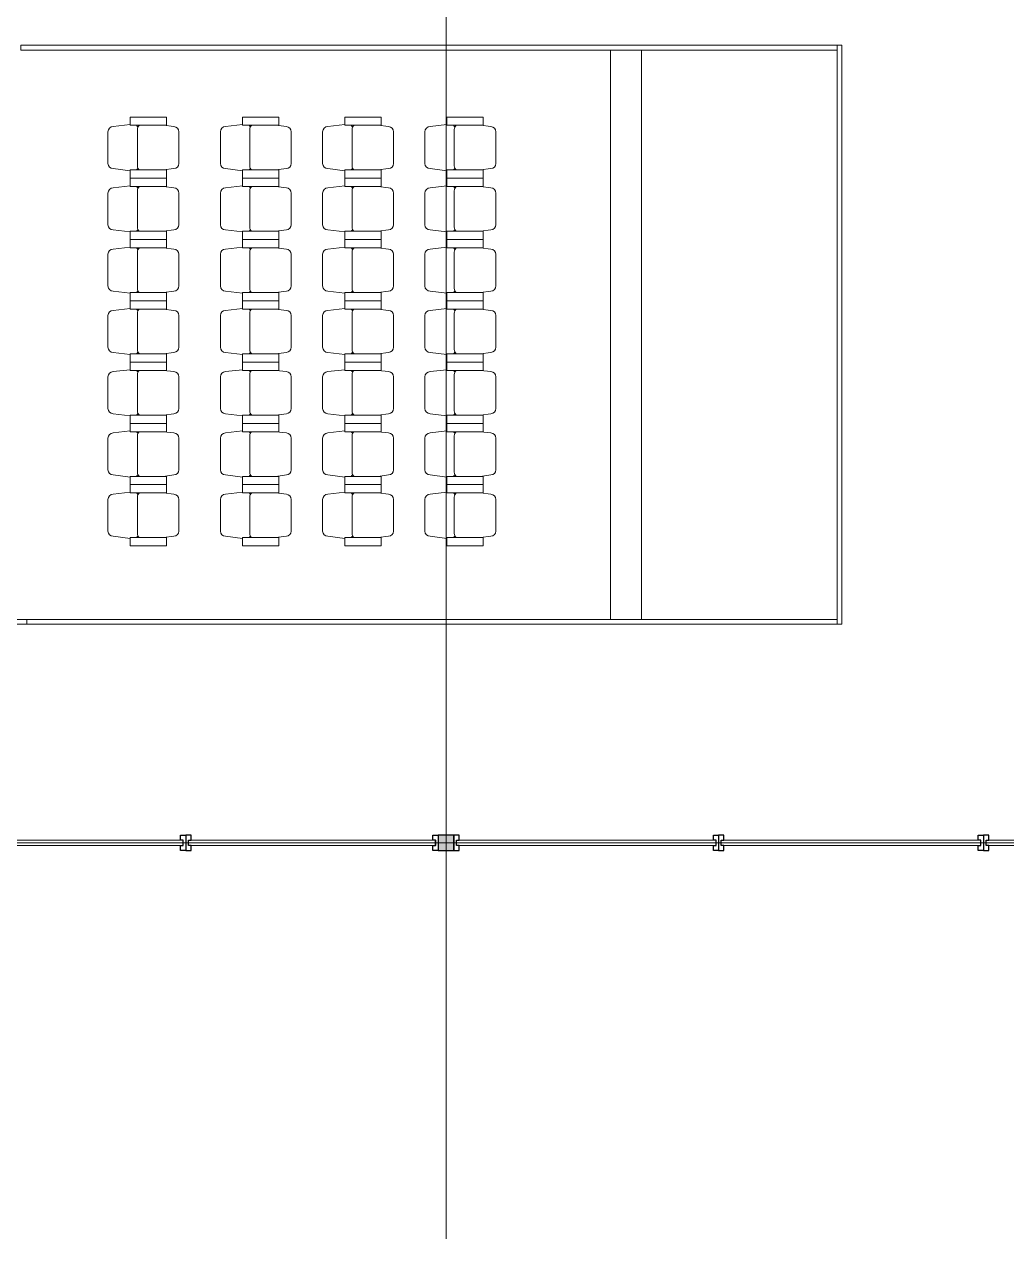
# Model space of a CAD drawing. Header units: metres. Extents: x -71 to 881, y -503 to 661.
# Drawn here: x -48.95 to -39.49, y 151.31 to 163 of the extents above; entities that cross this region are included whole.
import ezdxf

# ---------------------------------------------------------------- set-up
doc = ezdxf.new("R2010")
doc.units = ezdxf.units.M
for name, color, linetype, lineweight in [('02. Paredes', 6, 'Continuous', 30), ('03. Esquadria janelas', 2, 'Continuous', 15), ('07. Mobiliário', 51, 'Continuous', 5), ('12. Eixos', 4, 'Continuous', 15), ('Parede', 6, 'Continuous', 30)]:
    doc.layers.add(name, color=color, linetype=linetype, lineweight=lineweight)

# ---------------------------------------------------------------- blocks, each defined once
blk = doc.blocks.new('pilar')
h = blk.add_hatch(color=6)
h.dxf.hatch_style = 1
h.paths.add_polyline_path([(581.948, 175.423), (582.098, 175.423), (582.098, 175.573), (581.948, 175.573)])
at = {"layer": 'Parede'}
blk.add_lwpolyline([(581.948, 175.423), (582.098, 175.423), (582.098, 175.573), (581.948, 175.573)], close=True, dxfattribs=at)

msp = doc.modelspace()

# ---------------------------------------------------------------- linework, layer by layer
at = {"layer": '02. Paredes'}
for points in [[(-47.416, 155.146), (-47.442, 155.146), (-47.442, 155.196), (-47.391, 155.196), (-47.391, 155.046), (-47.442, 155.046), (-47.442, 155.096), (-47.416, 155.096), (-47.416, 155.146)], [(-47.366, 155.146), (-47.34, 155.146), (-47.34, 155.196), (-47.391, 155.196), (-47.391, 155.046), (-47.34, 155.046), (-47.34, 155.096), (-47.366, 155.096), (-47.366, 155.146)], [(-44.985, 155.146), (-45.011, 155.146), (-45.011, 155.196), (-44.96, 155.196), (-44.96, 155.046), (-45.011, 155.046), (-45.011, 155.096), (-44.985, 155.096), (-44.985, 155.146)], [(-44.785, 155.146), (-44.759, 155.146), (-44.759, 155.196), (-44.81, 155.196), (-44.81, 155.046), (-44.759, 155.046), (-44.759, 155.096), (-44.785, 155.096), (-44.785, 155.146)], [(-42.285, 155.146), (-42.311, 155.146), (-42.311, 155.196), (-42.26, 155.196), (-42.26, 155.046), (-42.311, 155.046), (-42.311, 155.096), (-42.285, 155.096), (-42.285, 155.146)], [(-42.235, 155.146), (-42.209, 155.146), (-42.209, 155.196), (-42.26, 155.196), (-42.26, 155.046), (-42.209, 155.046), (-42.209, 155.096), (-42.235, 155.096), (-42.235, 155.146)], [(-39.735, 155.146), (-39.761, 155.146), (-39.761, 155.196), (-39.71, 155.196), (-39.71, 155.046), (-39.761, 155.046), (-39.761, 155.096), (-39.735, 155.096), (-39.735, 155.146)], [(-39.685, 155.146), (-39.659, 155.146), (-39.659, 155.196), (-39.71, 155.196), (-39.71, 155.046), (-39.659, 155.046), (-39.659, 155.096), (-39.685, 155.096), (-39.685, 155.146)]]:
    msp.add_lwpolyline(points, dxfattribs=at)
at = {"layer": '03. Esquadria janelas'}
for points in [[(-49.916, 155.146), (-47.416, 155.146), (-47.416, 155.096), (-49.916, 155.096)], [(-47.366, 155.146), (-44.983, 155.146), (-44.983, 155.096), (-47.366, 155.096)], [(-44.785, 155.146), (-42.285, 155.146), (-42.285, 155.096), (-44.785, 155.096)], [(-42.235, 155.146), (-39.735, 155.146), (-39.735, 155.096), (-42.235, 155.096)], [(-39.685, 155.146), (-37.185, 155.146), (-37.185, 155.096), (-39.685, 155.096)]]:
    msp.add_lwpolyline(points, close=True, dxfattribs=at)
at = {"layer": '07. Mobiliário'}
for p, q in [((-43.303, 162.755), (-43.303, 157.272)), ((-43.003, 162.755), (-43.003, 157.272)), ((-47.927, 162.03), (-47.927, 162.11)), ((-47.927, 162.11), (-47.577, 162.11)), ((-47.577, 162.11), (-47.577, 162.03)), ((-46.845, 162.03), (-46.845, 162.11)), ((-46.845, 162.11), (-46.495, 162.11)), ((-46.495, 162.11), (-46.495, 162.03)), ((-45.86, 162.03), (-45.86, 162.11)), ((-45.86, 162.11), (-45.51, 162.11)), ((-45.51, 162.11), (-45.51, 162.03)), ((-44.876, 162.03), (-44.876, 162.11)), ((-44.876, 162.11), (-44.526, 162.11)), ((-44.526, 162.11), (-44.526, 162.03)), ((-48.14, 161.663), (-48.14, 161.968)), ((-47.927, 162.037), (-48.09, 162.018)), ((-47.927, 162.03), (-47.577, 162.03)), ((-47.857, 161.64), (-47.857, 161.99)), ((-47.605, 162.03), (-47.505, 162.018)), ((-47.457, 161.663), (-47.457, 161.968)), ((-47.058, 161.663), (-47.058, 161.968)), ((-46.845, 162.037), (-47.008, 162.018)), ((-46.845, 162.03), (-46.495, 162.03)), ((-46.775, 161.64), (-46.775, 161.99)), ((-46.523, 162.03), (-46.422, 162.018)), ((-46.375, 161.663), (-46.375, 161.968)), ((-46.073, 161.663), (-46.073, 161.968)), ((-45.86, 162.037), (-46.023, 162.018)), ((-45.86, 162.03), (-45.51, 162.03)), ((-45.79, 161.64), (-45.79, 161.99)), ((-45.538, 162.03), (-45.438, 162.018)), ((-45.39, 161.663), (-45.39, 161.968)), ((-45.089, 161.663), (-45.089, 161.968)), ((-44.876, 162.037), (-45.039, 162.018)), ((-44.876, 162.03), (-44.526, 162.03)), ((-44.806, 161.64), (-44.806, 161.99)), ((-44.554, 162.03), (-44.454, 162.018)), ((-44.406, 161.663), (-44.406, 161.968)), ((-47.927, 161.593), (-48.09, 161.613)), ((-47.605, 161.6), (-47.505, 161.613)), ((-46.845, 161.593), (-47.008, 161.613)), ((-46.523, 161.6), (-46.422, 161.613)), ((-45.86, 161.593), (-46.023, 161.613)), ((-45.538, 161.6), (-45.438, 161.613)), ((-44.876, 161.593), (-45.039, 161.613)), ((-44.554, 161.6), (-44.454, 161.613)), ((-47.927, 161.52), (-47.927, 161.6)), ((-47.927, 161.6), (-47.577, 161.6)), ((-47.927, 161.44), (-47.927, 161.52)), ((-47.927, 161.52), (-47.577, 161.52)), ((-47.927, 161.52), (-47.577, 161.52)), ((-47.577, 161.52), (-47.577, 161.6)), ((-47.577, 161.52), (-47.577, 161.44)), ((-46.845, 161.52), (-46.845, 161.6)), ((-46.845, 161.6), (-46.495, 161.6)), ((-46.845, 161.44), (-46.845, 161.52)), ((-46.845, 161.52), (-46.495, 161.52)), ((-46.845, 161.52), (-46.495, 161.52)), ((-46.495, 161.52), (-46.495, 161.6)), ((-46.495, 161.52), (-46.495, 161.44)), ((-45.86, 161.52), (-45.86, 161.6)), ((-45.86, 161.6), (-45.51, 161.6)), ((-45.86, 161.44), (-45.86, 161.52)), ((-45.86, 161.52), (-45.51, 161.52)), ((-45.86, 161.52), (-45.51, 161.52)), ((-45.51, 161.52), (-45.51, 161.6)), ((-45.51, 161.52), (-45.51, 161.44)), ((-44.876, 161.52), (-44.876, 161.6)), ((-44.876, 161.6), (-44.526, 161.6)), ((-44.876, 161.44), (-44.876, 161.52)), ((-44.876, 161.52), (-44.526, 161.52)), ((-44.876, 161.52), (-44.526, 161.52)), ((-44.526, 161.52), (-44.526, 161.6)), ((-44.526, 161.52), (-44.526, 161.44)), ((-48.14, 161.073), (-48.14, 161.378)), ((-47.927, 161.447), (-48.09, 161.428)), ((-47.927, 161.44), (-47.577, 161.44)), ((-47.857, 161.05), (-47.857, 161.4)), ((-47.605, 161.44), (-47.505, 161.428)), ((-47.457, 161.073), (-47.457, 161.378)), ((-47.058, 161.073), (-47.058, 161.378)), ((-46.845, 161.447), (-47.008, 161.428)), ((-46.845, 161.44), (-46.495, 161.44)), ((-46.775, 161.05), (-46.775, 161.4)), ((-46.523, 161.44), (-46.422, 161.428)), ((-46.375, 161.073), (-46.375, 161.378)), ((-46.073, 161.073), (-46.073, 161.378)), ((-45.86, 161.447), (-46.023, 161.428)), ((-45.86, 161.44), (-45.51, 161.44)), ((-45.79, 161.05), (-45.79, 161.4)), ((-45.538, 161.44), (-45.438, 161.428)), ((-45.39, 161.073), (-45.39, 161.378)), ((-45.089, 161.073), (-45.089, 161.378)), ((-44.876, 161.447), (-45.039, 161.428)), ((-44.876, 161.44), (-44.526, 161.44)), ((-44.806, 161.05), (-44.806, 161.4)), ((-44.554, 161.44), (-44.454, 161.428)), ((-44.406, 161.073), (-44.406, 161.378)), ((-47.927, 161.003), (-48.09, 161.023)), ((-47.605, 161.01), (-47.505, 161.023)), ((-46.845, 161.003), (-47.008, 161.023)), ((-46.523, 161.01), (-46.422, 161.023)), ((-45.86, 161.003), (-46.023, 161.023)), ((-45.538, 161.01), (-45.438, 161.023)), ((-44.876, 161.003), (-45.039, 161.023)), ((-44.554, 161.01), (-44.454, 161.023)), ((-47.927, 160.93), (-47.927, 161.01)), ((-47.927, 161.01), (-47.577, 161.01)), ((-47.927, 160.85), (-47.927, 160.93)), ((-47.927, 160.93), (-47.577, 160.93)), ((-47.927, 160.93), (-47.577, 160.93)), ((-47.577, 160.93), (-47.577, 161.01)), ((-47.577, 160.93), (-47.577, 160.85)), ((-46.845, 160.93), (-46.845, 161.01)), ((-46.845, 161.01), (-46.495, 161.01)), ((-46.845, 160.85), (-46.845, 160.93)), ((-46.845, 160.93), (-46.495, 160.93)), ((-46.845, 160.93), (-46.495, 160.93)), ((-46.495, 160.93), (-46.495, 161.01)), ((-46.495, 160.93), (-46.495, 160.85)), ((-45.86, 160.93), (-45.86, 161.01)), ((-45.86, 161.01), (-45.51, 161.01)), ((-45.86, 160.85), (-45.86, 160.93)), ((-45.86, 160.93), (-45.51, 160.93)), ((-45.86, 160.93), (-45.51, 160.93)), ((-45.51, 160.93), (-45.51, 161.01)), ((-45.51, 160.93), (-45.51, 160.85)), ((-44.876, 160.93), (-44.876, 161.01)), ((-44.876, 161.01), (-44.526, 161.01)), ((-44.876, 160.85), (-44.876, 160.93)), ((-44.876, 160.93), (-44.526, 160.93)), ((-44.876, 160.93), (-44.526, 160.93)), ((-44.526, 160.93), (-44.526, 161.01)), ((-44.526, 160.93), (-44.526, 160.85)), ((-48.14, 160.483), (-48.14, 160.788)), ((-47.927, 160.857), (-48.09, 160.838)), ((-47.927, 160.85), (-47.577, 160.85)), ((-47.857, 160.46), (-47.857, 160.81)), ((-47.605, 160.85), (-47.505, 160.838)), ((-47.457, 160.483), (-47.457, 160.788)), ((-47.058, 160.483), (-47.058, 160.788)), ((-46.845, 160.857), (-47.008, 160.838)), ((-46.845, 160.85), (-46.495, 160.85)), ((-46.775, 160.46), (-46.775, 160.81)), ((-46.523, 160.85), (-46.422, 160.838)), ((-46.375, 160.483), (-46.375, 160.788)), ((-46.073, 160.483), (-46.073, 160.788)), ((-45.86, 160.857), (-46.023, 160.838)), ((-45.86, 160.85), (-45.51, 160.85)), ((-45.79, 160.46), (-45.79, 160.81)), ((-45.538, 160.85), (-45.438, 160.838)), ((-45.39, 160.483), (-45.39, 160.788)), ((-45.089, 160.483), (-45.089, 160.788)), ((-44.876, 160.857), (-45.039, 160.838)), ((-44.876, 160.85), (-44.526, 160.85)), ((-44.806, 160.46), (-44.806, 160.81)), ((-44.554, 160.85), (-44.454, 160.838)), ((-44.406, 160.483), (-44.406, 160.788)), ((-47.927, 160.413), (-48.09, 160.433)), ((-47.927, 160.34), (-47.927, 160.42)), ((-47.927, 160.42), (-47.577, 160.42)), ((-47.927, 160.26), (-47.927, 160.34)), ((-47.927, 160.34), (-47.577, 160.34)), ((-47.927, 160.34), (-47.577, 160.34)), ((-47.605, 160.42), (-47.505, 160.433)), ((-47.577, 160.34), (-47.577, 160.42)), ((-47.577, 160.34), (-47.577, 160.26)), ((-46.845, 160.413), (-47.008, 160.433)), ((-46.845, 160.34), (-46.845, 160.42)), ((-46.845, 160.42), (-46.495, 160.42)), ((-46.845, 160.26), (-46.845, 160.34)), ((-46.845, 160.34), (-46.495, 160.34)), ((-46.845, 160.34), (-46.495, 160.34)), ((-46.523, 160.42), (-46.422, 160.433)), ((-46.495, 160.34), (-46.495, 160.42)), ((-46.495, 160.34), (-46.495, 160.26)), ((-45.86, 160.413), (-46.023, 160.433)), ((-45.86, 160.34), (-45.86, 160.42)), ((-45.86, 160.42), (-45.51, 160.42)), ((-45.86, 160.26), (-45.86, 160.34)), ((-45.86, 160.34), (-45.51, 160.34)), ((-45.86, 160.34), (-45.51, 160.34)), ((-45.538, 160.42), (-45.438, 160.433)), ((-45.51, 160.34), (-45.51, 160.42)), ((-45.51, 160.34), (-45.51, 160.26)), ((-44.876, 160.413), (-45.039, 160.433)), ((-44.876, 160.34), (-44.876, 160.42)), ((-44.876, 160.42), (-44.526, 160.42)), ((-44.876, 160.26), (-44.876, 160.34)), ((-44.876, 160.34), (-44.526, 160.34)), ((-44.876, 160.34), (-44.526, 160.34)), ((-44.554, 160.42), (-44.454, 160.433)), ((-44.526, 160.34), (-44.526, 160.42)), ((-44.526, 160.34), (-44.526, 160.26)), ((-47.927, 160.267), (-48.09, 160.248)), ((-47.927, 160.26), (-47.577, 160.26)), ((-47.857, 159.87), (-47.857, 160.22)), ((-47.605, 160.26), (-47.505, 160.248)), ((-46.845, 160.267), (-47.008, 160.248)), ((-46.845, 160.26), (-46.495, 160.26)), ((-46.775, 159.87), (-46.775, 160.22)), ((-46.523, 160.26), (-46.422, 160.248)), ((-45.86, 160.267), (-46.023, 160.248)), ((-45.86, 160.26), (-45.51, 160.26)), ((-45.79, 159.87), (-45.79, 160.22)), ((-45.538, 160.26), (-45.438, 160.248)), ((-44.876, 160.267), (-45.039, 160.248)), ((-44.876, 160.26), (-44.526, 160.26)), ((-44.806, 159.87), (-44.806, 160.22)), ((-44.554, 160.26), (-44.454, 160.248)), ((-48.14, 159.893), (-48.14, 160.198)), ((-47.457, 159.893), (-47.457, 160.198)), ((-47.058, 159.893), (-47.058, 160.198)), ((-46.375, 159.893), (-46.375, 160.198)), ((-46.073, 159.893), (-46.073, 160.198)), ((-45.39, 159.893), (-45.39, 160.198)), ((-45.089, 159.893), (-45.089, 160.198)), ((-44.406, 159.893), (-44.406, 160.198)), ((-47.927, 159.823), (-48.09, 159.843)), ((-47.927, 159.75), (-47.927, 159.83)), ((-47.927, 159.83), (-47.577, 159.83)), ((-47.927, 159.75), (-47.577, 159.75)), ((-47.927, 159.67), (-47.927, 159.75)), ((-47.927, 159.75), (-47.577, 159.75)), ((-47.605, 159.83), (-47.505, 159.843)), ((-47.577, 159.75), (-47.577, 159.83)), ((-47.577, 159.75), (-47.577, 159.67)), ((-46.845, 159.823), (-47.008, 159.843)), ((-46.845, 159.75), (-46.845, 159.83)), ((-46.845, 159.83), (-46.495, 159.83)), ((-46.845, 159.75), (-46.495, 159.75)), ((-46.845, 159.67), (-46.845, 159.75)), ((-46.845, 159.75), (-46.495, 159.75)), ((-46.523, 159.83), (-46.422, 159.843)), ((-46.495, 159.75), (-46.495, 159.83)), ((-46.495, 159.75), (-46.495, 159.67)), ((-45.86, 159.823), (-46.023, 159.843)), ((-45.86, 159.75), (-45.86, 159.83)), ((-45.86, 159.83), (-45.51, 159.83)), ((-45.86, 159.75), (-45.51, 159.75)), ((-45.86, 159.67), (-45.86, 159.75)), ((-45.86, 159.75), (-45.51, 159.75)), ((-45.538, 159.83), (-45.438, 159.843)), ((-45.51, 159.75), (-45.51, 159.83)), ((-45.51, 159.75), (-45.51, 159.67)), ((-44.876, 159.823), (-45.039, 159.843)), ((-44.876, 159.75), (-44.876, 159.83)), ((-44.876, 159.83), (-44.526, 159.83)), ((-44.876, 159.75), (-44.526, 159.75)), ((-44.876, 159.67), (-44.876, 159.75)), ((-44.876, 159.75), (-44.526, 159.75)), ((-44.554, 159.83), (-44.454, 159.843)), ((-44.526, 159.75), (-44.526, 159.83)), ((-44.526, 159.75), (-44.526, 159.67)), ((-47.927, 159.677), (-48.09, 159.658)), ((-47.927, 159.67), (-47.577, 159.67)), ((-47.857, 159.28), (-47.857, 159.63)), ((-47.605, 159.67), (-47.505, 159.658)), ((-46.845, 159.677), (-47.008, 159.658)), ((-46.845, 159.67), (-46.495, 159.67)), ((-46.775, 159.28), (-46.775, 159.63)), ((-46.523, 159.67), (-46.422, 159.658)), ((-45.86, 159.677), (-46.023, 159.658)), ((-45.86, 159.67), (-45.51, 159.67)), ((-45.79, 159.28), (-45.79, 159.63)), ((-45.538, 159.67), (-45.438, 159.658)), ((-44.876, 159.677), (-45.039, 159.658)), ((-44.876, 159.67), (-44.526, 159.67)), ((-44.806, 159.28), (-44.806, 159.63)), ((-44.554, 159.67), (-44.454, 159.658)), ((-48.14, 159.303), (-48.14, 159.608)), ((-47.457, 159.303), (-47.457, 159.608)), ((-47.058, 159.303), (-47.058, 159.608)), ((-46.375, 159.303), (-46.375, 159.608)), ((-46.073, 159.303), (-46.073, 159.608)), ((-45.39, 159.303), (-45.39, 159.608)), ((-45.089, 159.303), (-45.089, 159.608)), ((-44.406, 159.303), (-44.406, 159.608)), ((-47.927, 159.233), (-48.09, 159.253)), ((-47.927, 159.16), (-47.927, 159.24)), ((-47.927, 159.24), (-47.577, 159.24)), ((-47.927, 159.08), (-47.927, 159.16)), ((-47.927, 159.16), (-47.577, 159.16)), ((-47.927, 159.16), (-47.577, 159.16)), ((-47.605, 159.24), (-47.505, 159.253)), ((-47.577, 159.16), (-47.577, 159.24)), ((-47.577, 159.16), (-47.577, 159.08)), ((-46.845, 159.233), (-47.008, 159.253)), ((-46.845, 159.16), (-46.845, 159.24)), ((-46.845, 159.24), (-46.495, 159.24)), ((-46.845, 159.08), (-46.845, 159.16)), ((-46.845, 159.16), (-46.495, 159.16)), ((-46.845, 159.16), (-46.495, 159.16)), ((-46.523, 159.24), (-46.422, 159.253)), ((-46.495, 159.16), (-46.495, 159.24)), ((-46.495, 159.16), (-46.495, 159.08)), ((-45.86, 159.233), (-46.023, 159.253)), ((-45.86, 159.16), (-45.86, 159.24)), ((-45.86, 159.24), (-45.51, 159.24)), ((-45.86, 159.08), (-45.86, 159.16)), ((-45.86, 159.16), (-45.51, 159.16)), ((-45.86, 159.16), (-45.51, 159.16)), ((-45.538, 159.24), (-45.438, 159.253)), ((-45.51, 159.16), (-45.51, 159.24)), ((-45.51, 159.16), (-45.51, 159.08)), ((-44.876, 159.233), (-45.039, 159.253)), ((-44.876, 159.16), (-44.876, 159.24)), ((-44.876, 159.24), (-44.526, 159.24)), ((-44.876, 159.08), (-44.876, 159.16)), ((-44.876, 159.16), (-44.526, 159.16)), ((-44.876, 159.16), (-44.526, 159.16)), ((-44.554, 159.24), (-44.454, 159.253)), ((-44.526, 159.16), (-44.526, 159.24)), ((-44.526, 159.16), (-44.526, 159.08)), ((-47.927, 159.087), (-48.09, 159.068)), ((-47.927, 159.08), (-47.577, 159.08)), ((-47.857, 158.69), (-47.857, 159.04)), ((-47.605, 159.08), (-47.505, 159.068)), ((-46.845, 159.087), (-47.008, 159.068)), ((-46.845, 159.08), (-46.495, 159.08)), ((-46.775, 158.69), (-46.775, 159.04)), ((-46.523, 159.08), (-46.422, 159.068)), ((-45.86, 159.087), (-46.023, 159.068)), ((-45.86, 159.08), (-45.51, 159.08)), ((-45.79, 158.69), (-45.79, 159.04)), ((-45.538, 159.08), (-45.438, 159.068)), ((-44.876, 159.087), (-45.039, 159.068)), ((-44.876, 159.08), (-44.526, 159.08)), ((-44.806, 158.69), (-44.806, 159.04)), ((-44.554, 159.08), (-44.454, 159.068)), ((-48.14, 158.713), (-48.14, 159.018)), ((-47.457, 158.713), (-47.457, 159.018)), ((-47.058, 158.713), (-47.058, 159.018)), ((-46.375, 158.713), (-46.375, 159.018)), ((-46.073, 158.713), (-46.073, 159.018)), ((-45.39, 158.713), (-45.39, 159.018)), ((-45.089, 158.713), (-45.089, 159.018)), ((-44.406, 158.713), (-44.406, 159.018)), ((-47.927, 158.643), (-48.09, 158.663)), ((-47.927, 158.57), (-47.927, 158.65)), ((-47.927, 158.65), (-47.577, 158.65)), ((-47.927, 158.49), (-47.927, 158.57)), ((-47.927, 158.57), (-47.577, 158.57)), ((-47.927, 158.57), (-47.577, 158.57)), ((-47.605, 158.65), (-47.505, 158.663)), ((-47.577, 158.57), (-47.577, 158.65)), ((-47.577, 158.57), (-47.577, 158.49)), ((-46.845, 158.643), (-47.008, 158.663)), ((-46.845, 158.57), (-46.845, 158.65)), ((-46.845, 158.65), (-46.495, 158.65)), ((-46.845, 158.49), (-46.845, 158.57)), ((-46.845, 158.57), (-46.495, 158.57)), ((-46.845, 158.57), (-46.495, 158.57)), ((-46.523, 158.65), (-46.422, 158.663)), ((-46.495, 158.57), (-46.495, 158.65)), ((-46.495, 158.57), (-46.495, 158.49)), ((-45.86, 158.643), (-46.023, 158.663)), ((-45.86, 158.57), (-45.86, 158.65)), ((-45.86, 158.65), (-45.51, 158.65)), ((-45.86, 158.49), (-45.86, 158.57)), ((-45.86, 158.57), (-45.51, 158.57)), ((-45.86, 158.57), (-45.51, 158.57)), ((-45.538, 158.65), (-45.438, 158.663)), ((-45.51, 158.57), (-45.51, 158.65)), ((-45.51, 158.57), (-45.51, 158.49)), ((-44.876, 158.643), (-45.039, 158.663)), ((-44.876, 158.57), (-44.876, 158.65)), ((-44.876, 158.65), (-44.526, 158.65)), ((-44.876, 158.49), (-44.876, 158.57)), ((-44.876, 158.57), (-44.526, 158.57)), ((-44.876, 158.57), (-44.526, 158.57)), ((-44.554, 158.65), (-44.454, 158.663)), ((-44.526, 158.57), (-44.526, 158.65)), ((-44.526, 158.57), (-44.526, 158.49)), ((-47.927, 158.497), (-48.09, 158.478)), ((-47.927, 158.49), (-47.577, 158.49)), ((-47.857, 158.1), (-47.857, 158.45)), ((-47.605, 158.49), (-47.505, 158.478)), ((-46.845, 158.497), (-47.008, 158.478)), ((-46.845, 158.49), (-46.495, 158.49)), ((-46.775, 158.1), (-46.775, 158.45)), ((-46.523, 158.49), (-46.422, 158.478)), ((-45.86, 158.497), (-46.023, 158.478)), ((-45.86, 158.49), (-45.51, 158.49)), ((-45.79, 158.1), (-45.79, 158.45)), ((-45.538, 158.49), (-45.438, 158.478)), ((-44.876, 158.497), (-45.039, 158.478)), ((-44.876, 158.49), (-44.526, 158.49)), ((-44.806, 158.1), (-44.806, 158.45)), ((-44.554, 158.49), (-44.454, 158.478)), ((-48.14, 158.123), (-48.14, 158.428)), ((-47.457, 158.123), (-47.457, 158.428)), ((-47.058, 158.123), (-47.058, 158.428)), ((-46.375, 158.123), (-46.375, 158.428)), ((-46.073, 158.123), (-46.073, 158.428)), ((-45.39, 158.123), (-45.39, 158.428)), ((-45.089, 158.123), (-45.089, 158.428)), ((-44.406, 158.123), (-44.406, 158.428)), ((-47.927, 158.053), (-48.09, 158.073)), ((-47.927, 157.98), (-47.927, 158.06)), ((-47.927, 158.06), (-47.577, 158.06)), ((-47.927, 157.98), (-47.577, 157.98)), ((-47.605, 158.06), (-47.505, 158.073)), ((-47.577, 157.98), (-47.577, 158.06)), ((-46.845, 158.053), (-47.008, 158.073)), ((-46.845, 157.98), (-46.845, 158.06)), ((-46.845, 158.06), (-46.495, 158.06)), ((-46.845, 157.98), (-46.495, 157.98)), ((-46.523, 158.06), (-46.422, 158.073)), ((-46.495, 157.98), (-46.495, 158.06)), ((-45.86, 158.053), (-46.023, 158.073)), ((-45.86, 157.98), (-45.86, 158.06)), ((-45.86, 158.06), (-45.51, 158.06)), ((-45.86, 157.98), (-45.51, 157.98)), ((-45.538, 158.06), (-45.438, 158.073)), ((-45.51, 157.98), (-45.51, 158.06)), ((-44.876, 158.053), (-45.039, 158.073)), ((-44.876, 157.98), (-44.876, 158.06)), ((-44.876, 158.06), (-44.526, 158.06)), ((-44.876, 157.98), (-44.526, 157.98)), ((-44.554, 158.06), (-44.454, 158.073)), ((-44.526, 157.98), (-44.526, 158.06))]:
    msp.add_line(p, q, dxfattribs=at)
for points in [[(-48.979, 162.801), (-41.118, 162.801), (-41.118, 162.755), (-48.979, 162.755)], [(-41.073, 157.228), (-41.073, 162.803), (-41.118, 162.803), (-41.118, 157.228)], [(-48.922, 157.272), (-41.118, 157.272), (-41.118, 157.226), (-48.922, 157.226)]]:
    msp.add_lwpolyline(points, close=True, dxfattribs=at)
msp.add_lwpolyline([(-52.654, 157.226), (-48.922, 157.226), (-48.922, 157.272), (-52.654, 157.272)], dxfattribs=at)
for centre, start, end in [((-48.09, 161.968), 90, 180), ((-47.895, 161.99), 30.4119, 53.1301), ((-47.807, 161.99), 126.8699, 180), ((-47.507, 161.968), 0, 87.1679), ((-47.008, 161.968), 90, 180), ((-46.812, 161.99), 30.4119, 53.1301), ((-46.725, 161.99), 126.8699, 180), ((-46.425, 161.968), 0, 87.1679), ((-46.023, 161.968), 90, 180), ((-45.828, 161.99), 30.4119, 53.1301), ((-45.74, 161.99), 126.8699, 180), ((-45.44, 161.968), 0, 87.1679), ((-45.039, 161.968), 90, 180), ((-44.844, 161.99), 30.4119, 53.1301), ((-44.756, 161.99), 126.8699, 180), ((-44.456, 161.968), 0, 87.1679), ((-48.09, 161.663), 180, 270), ((-47.895, 161.64), 306.8699, 329.5881), ((-47.807, 161.64), 180, 233.1301), ((-47.507, 161.663), 272.8321, 360), ((-47.008, 161.663), 180, 270), ((-46.812, 161.64), 306.8699, 329.5881), ((-46.725, 161.64), 180, 233.1301), ((-46.425, 161.663), 272.8321, 360), ((-46.023, 161.663), 180, 270), ((-45.828, 161.64), 306.8699, 329.5881), ((-45.74, 161.64), 180, 233.1301), ((-45.44, 161.663), 272.8321, 360), ((-45.039, 161.663), 180, 270), ((-44.844, 161.64), 306.8699, 329.5881), ((-44.756, 161.64), 180, 233.1301), ((-44.456, 161.663), 272.8321, 360), ((-48.09, 161.378), 90, 180), ((-47.895, 161.4), 30.4119, 53.1301), ((-47.807, 161.4), 126.8699, 180), ((-47.507, 161.378), 0, 87.1679), ((-47.008, 161.378), 90, 180), ((-46.812, 161.4), 30.4119, 53.1301), ((-46.725, 161.4), 126.8699, 180), ((-46.425, 161.378), 0, 87.1679), ((-46.023, 161.378), 90, 180), ((-45.828, 161.4), 30.4119, 53.1301), ((-45.74, 161.4), 126.8699, 180), ((-45.44, 161.378), 0, 87.1679), ((-45.039, 161.378), 90, 180), ((-44.844, 161.4), 30.4119, 53.1301), ((-44.756, 161.4), 126.8699, 180), ((-44.456, 161.378), 0, 87.1679), ((-48.09, 161.073), 180, 270), ((-47.895, 161.05), 306.8699, 329.5881), ((-47.807, 161.05), 180, 233.1301), ((-47.507, 161.073), 272.8321, 360), ((-47.008, 161.073), 180, 270), ((-46.812, 161.05), 306.8699, 329.5881), ((-46.725, 161.05), 180, 233.1301), ((-46.425, 161.073), 272.8321, 360), ((-46.023, 161.073), 180, 270), ((-45.828, 161.05), 306.8699, 329.5881), ((-45.74, 161.05), 180, 233.1301), ((-45.44, 161.073), 272.8321, 360), ((-45.039, 161.073), 180, 270), ((-44.844, 161.05), 306.8699, 329.5881), ((-44.756, 161.05), 180, 233.1301), ((-44.456, 161.073), 272.8321, 360), ((-48.09, 160.788), 90, 180), ((-47.895, 160.81), 30.4119, 53.1301), ((-47.807, 160.81), 126.8699, 180), ((-47.507, 160.788), 0, 87.1679), ((-47.008, 160.788), 90, 180), ((-46.812, 160.81), 30.4119, 53.1301), ((-46.725, 160.81), 126.8699, 180), ((-46.425, 160.788), 0, 87.1679), ((-46.023, 160.788), 90, 180), ((-45.828, 160.81), 30.4119, 53.1301), ((-45.74, 160.81), 126.8699, 180), ((-45.44, 160.788), 0, 87.1679), ((-45.039, 160.788), 90, 180), ((-44.844, 160.81), 30.4119, 53.1301), ((-44.756, 160.81), 126.8699, 180), ((-44.456, 160.788), 0, 87.1679), ((-48.09, 160.483), 180, 270), ((-47.895, 160.46), 306.8699, 329.5881), ((-47.807, 160.46), 180, 233.1301), ((-47.507, 160.483), 272.8321, 360), ((-47.008, 160.483), 180, 270), ((-46.812, 160.46), 306.8699, 329.5881), ((-46.725, 160.46), 180, 233.1301), ((-46.425, 160.483), 272.8321, 360), ((-46.023, 160.483), 180, 270), ((-45.828, 160.46), 306.8699, 329.5881), ((-45.74, 160.46), 180, 233.1301), ((-45.44, 160.483), 272.8321, 360), ((-45.039, 160.483), 180, 270), ((-44.844, 160.46), 306.8699, 329.5881), ((-44.756, 160.46), 180, 233.1301), ((-44.456, 160.483), 272.8321, 360), ((-48.09, 160.198), 90, 180), ((-47.895, 160.22), 30.4119, 53.1301), ((-47.807, 160.22), 126.8699, 180), ((-47.507, 160.198), 0, 87.1679), ((-47.008, 160.198), 90, 180), ((-46.812, 160.22), 30.4119, 53.1301), ((-46.725, 160.22), 126.8699, 180), ((-46.425, 160.198), 0, 87.1679), ((-46.023, 160.198), 90, 180), ((-45.828, 160.22), 30.4119, 53.1301), ((-45.74, 160.22), 126.8699, 180), ((-45.44, 160.198), 0, 87.1679), ((-45.039, 160.198), 90, 180), ((-44.844, 160.22), 30.4119, 53.1301), ((-44.756, 160.22), 126.8699, 180), ((-44.456, 160.198), 0, 87.1679), ((-48.09, 159.893), 180, 270), ((-47.807, 159.87), 180, 233.1301), ((-47.507, 159.893), 272.8321, 360), ((-47.008, 159.893), 180, 270), ((-46.725, 159.87), 180, 233.1301), ((-46.425, 159.893), 272.8321, 360), ((-46.023, 159.893), 180, 270), ((-45.74, 159.87), 180, 233.1301), ((-45.44, 159.893), 272.8321, 360), ((-45.039, 159.893), 180, 270), ((-44.756, 159.87), 180, 233.1301), ((-44.456, 159.893), 272.8321, 360), ((-47.895, 159.87), 306.8699, 329.5881), ((-46.812, 159.87), 306.8699, 329.5881), ((-45.828, 159.87), 306.8699, 329.5881), ((-44.844, 159.87), 306.8699, 329.5881), ((-48.09, 159.608), 90, 180), ((-47.895, 159.63), 30.4119, 53.1301), ((-47.807, 159.63), 126.8699, 180), ((-47.507, 159.608), 0, 87.1679), ((-47.008, 159.608), 90, 180), ((-46.812, 159.63), 30.4119, 53.1301), ((-46.725, 159.63), 126.8699, 180), ((-46.425, 159.608), 0, 87.1679), ((-46.023, 159.608), 90, 180), ((-45.828, 159.63), 30.4119, 53.1301), ((-45.74, 159.63), 126.8699, 180), ((-45.44, 159.608), 0, 87.1679), ((-45.039, 159.608), 90, 180), ((-44.844, 159.63), 30.4119, 53.1301), ((-44.756, 159.63), 126.8699, 180), ((-44.456, 159.608), 0, 87.1679), ((-48.09, 159.303), 180, 270), ((-47.807, 159.28), 180, 233.1301), ((-47.507, 159.303), 272.8321, 360), ((-47.008, 159.303), 180, 270), ((-46.725, 159.28), 180, 233.1301), ((-46.425, 159.303), 272.8321, 360), ((-46.023, 159.303), 180, 270), ((-45.74, 159.28), 180, 233.1301), ((-45.44, 159.303), 272.8321, 360), ((-45.039, 159.303), 180, 270), ((-44.756, 159.28), 180, 233.1301), ((-44.456, 159.303), 272.8321, 360), ((-47.895, 159.28), 306.8699, 329.5881), ((-46.812, 159.28), 306.8699, 329.5881), ((-45.828, 159.28), 306.8699, 329.5881), ((-44.844, 159.28), 306.8699, 329.5881), ((-48.09, 159.018), 90, 180), ((-47.895, 159.04), 30.4119, 53.1301), ((-47.807, 159.04), 126.8699, 180), ((-47.507, 159.018), 0, 87.1679), ((-47.008, 159.018), 90, 180), ((-46.812, 159.04), 30.4119, 53.1301), ((-46.725, 159.04), 126.8699, 180), ((-46.425, 159.018), 0, 87.1679), ((-46.023, 159.018), 90, 180), ((-45.828, 159.04), 30.4119, 53.1301), ((-45.74, 159.04), 126.8699, 180), ((-45.44, 159.018), 0, 87.1679), ((-45.039, 159.018), 90, 180), ((-44.844, 159.04), 30.4119, 53.1301), ((-44.756, 159.04), 126.8699, 180), ((-44.456, 159.018), 0, 87.1679), ((-48.09, 158.713), 180, 270), ((-47.807, 158.69), 180, 233.1301), ((-47.507, 158.713), 272.8321, 360), ((-47.008, 158.713), 180, 270), ((-46.725, 158.69), 180, 233.1301), ((-46.425, 158.713), 272.8321, 360), ((-46.023, 158.713), 180, 270), ((-45.74, 158.69), 180, 233.1301), ((-45.44, 158.713), 272.8321, 360), ((-45.039, 158.713), 180, 270), ((-44.756, 158.69), 180, 233.1301), ((-44.456, 158.713), 272.8321, 360), ((-47.895, 158.69), 306.8699, 329.5881), ((-46.812, 158.69), 306.8699, 329.5881), ((-45.828, 158.69), 306.8699, 329.5881), ((-44.844, 158.69), 306.8699, 329.5881), ((-48.09, 158.428), 90, 180), ((-47.895, 158.45), 30.4119, 53.1301), ((-47.807, 158.45), 126.8699, 180), ((-47.507, 158.428), 0, 87.1679), ((-47.008, 158.428), 90, 180), ((-46.812, 158.45), 30.4119, 53.1301), ((-46.725, 158.45), 126.8699, 180), ((-46.425, 158.428), 0, 87.1679), ((-46.023, 158.428), 90, 180), ((-45.828, 158.45), 30.4119, 53.1301), ((-45.74, 158.45), 126.8699, 180), ((-45.44, 158.428), 0, 87.1679), ((-45.039, 158.428), 90, 180), ((-44.844, 158.45), 30.4119, 53.1301), ((-44.756, 158.45), 126.8699, 180), ((-44.456, 158.428), 0, 87.1679), ((-48.09, 158.123), 180, 270), ((-47.807, 158.1), 180, 233.1301), ((-47.507, 158.123), 272.8321, 360), ((-47.008, 158.123), 180, 270), ((-46.725, 158.1), 180, 233.1301), ((-46.425, 158.123), 272.8321, 360), ((-46.023, 158.123), 180, 270), ((-45.74, 158.1), 180, 233.1301), ((-45.44, 158.123), 272.8321, 360), ((-45.039, 158.123), 180, 270), ((-44.756, 158.1), 180, 233.1301), ((-44.456, 158.123), 272.8321, 360), ((-47.895, 158.1), 306.8699, 329.5881), ((-46.812, 158.1), 306.8699, 329.5881), ((-45.828, 158.1), 306.8699, 329.5881), ((-44.844, 158.1), 306.8699, 329.5881)]:
    msp.add_arc(centre, 0.05, start, end, dxfattribs=at)
at = {"layer": '12. Eixos'}
for p, q in [((-44.885, 189.288), (-44.885, 151.309)), ((-70.467, 155.121), (-2.196, 155.121))]:
    msp.add_line(p, q, dxfattribs=at)

# ---------------------------------------------------------------- block references
msp.add_blockref('pilar', (-626.909, -20.377))

doc.saveas('drawing.dxf')
